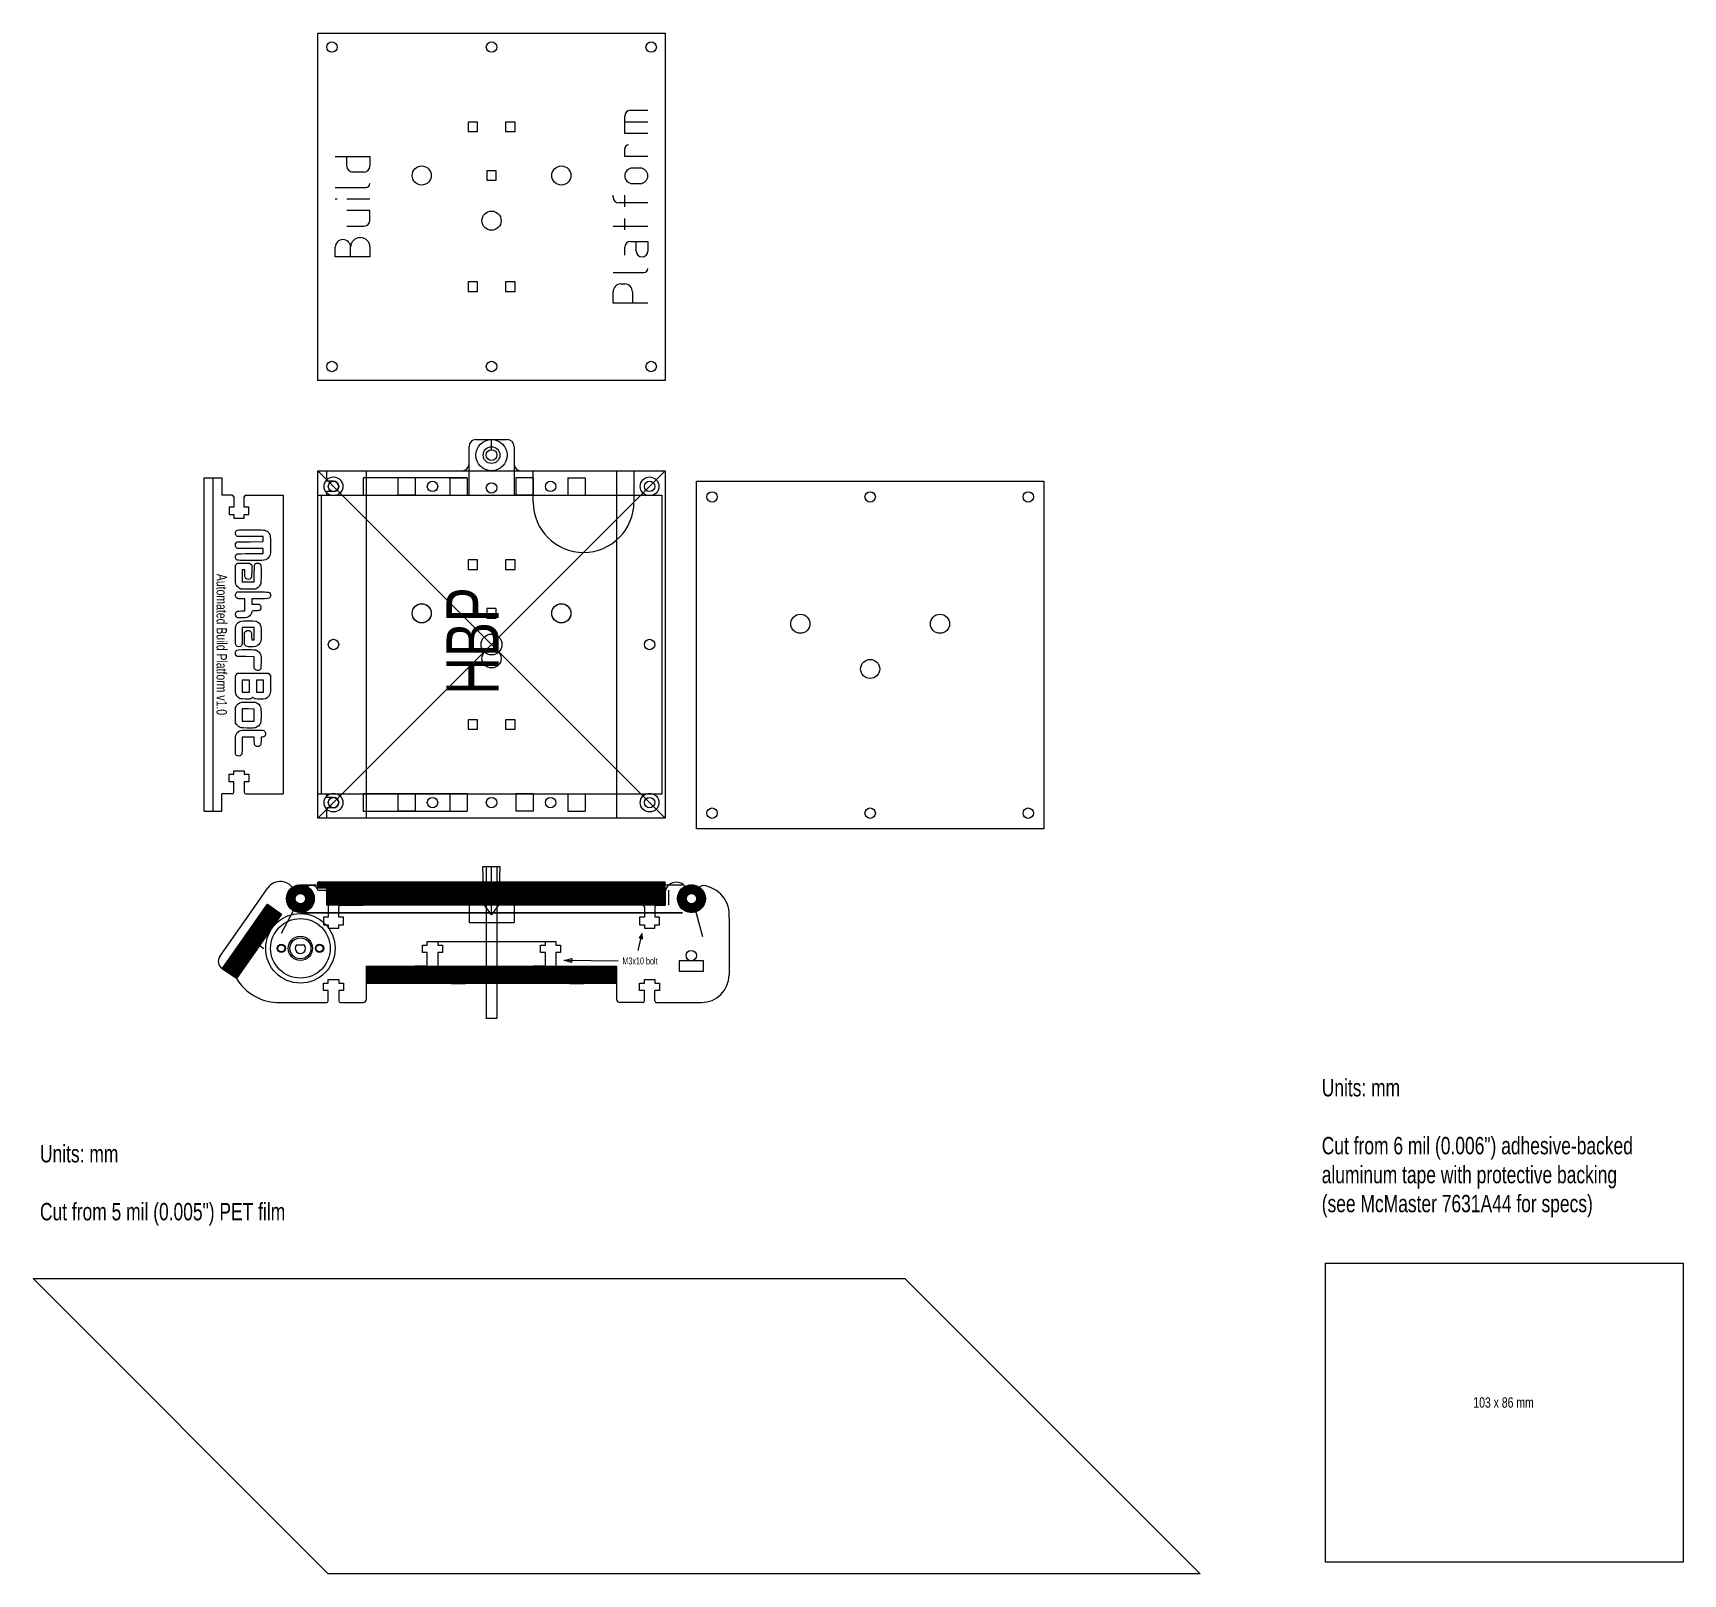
# Model space of a CAD drawing. Header units: millimetres. Extents: x -132 to 343, y -263 to 180.
import ezdxf

# ---------------------------------------------------------------- set-up
doc = ezdxf.new("R2010")
doc.units = ezdxf.units.MM
doc.layers.get('0').update_dxf_attribs({"linetype": 'CONTINUOUS', "lineweight": 25, "true_color": 0x000000})
for name, color, linetype, lineweight, true_color in [('01 bottom', 7, 'CONTINUOUS', 0, 0x000000), ('02 top', 7, 'CONTINUOUS', 0, 0x000000), ('04 side', 7, 'CONTINUOUS', 0, 0x000000), ('06 scraper', 7, 'CONTINUOUS', 0, 0x000000), ('07 belt', 7, 'CONTINUOUS', 0, 0x000000), ('08 brush retainer', 7, 'CONTINUOUS', 0, 0x000000), ('09 heat spreader', 7, 'CONTINUOUS', 0, 0x000000), ('10 artwork', 1, 'CONTINUOUS', 0, 0xff0000), ('drw, bolt heads', 2, 'CONTINUOUS', 0, 0xffff00), ('drw, brush, small', 43, 'CONTINUOUS', 0, 0xce9a31), ('drw, build platform', 2, 'CONTINUOUS', 0, 0xffff00), ('drw, bushing', 3, 'CONTINUOUS', 0, 0x00ff00), ('drw, conveyor belt', 6, 'CONTINUOUS', 0, 0xff00ff), ('drw, HBP', 1, 'CONTINUOUS', 0, 0xff0000), ('drw, misc.', 5, 'CONTINUOUS', 0, 0x0000ff), ('drw, motor, Kysan 17 mm', 2, 'CONTINUOUS', 0, 0xffff00), ('drw, motor, Kysan 20 mm', 2, 'CONTINUOUS', 0, 0xffff00), ('drw, PCB', 3, 'CONTINUOUS', 0, 0x00ff00), ('drw, plywood', 4, 'CONTINUOUS', 0, 0x00ffff), ('drw, specs', 6, 'CONTINUOUS', 0, 0xff00ff), ('drw, tube', 5, 'CONTINUOUS', 0, 0x0000ff)]:
    doc.layers.add(name, color=color, linetype=linetype, lineweight=lineweight, true_color=true_color)
doc.styles.get("Standard").update_dxf_attribs({"font": 'txt', "width": 0.75})
pattern_1 = [(45, (0, 0), (-0.08838835, 0.08838835), [])]

# ---------------------------------------------------------------- blocks, each defined once
blk = doc.blocks.new('holes-20')
for p, q in [((-5, 2.5), (-10, 2.5)), ((-10, 2.5), (-10, -2.5)), ((-5, 2.5), (-5, -2.5)), ((5, 2.5), (10, 2.5)), ((5, 2.5), (5, -2.5)), ((10, 2.5), (10, -2.5)), ((-5, -2.5), (-10, -2.5)), ((5, -2.5), (10, -2.5))]:
    blk.add_line(p, q)
blk.add_circle((0, 0), 1.5)

msp = doc.modelspace()

# ---------------------------------------------------------------- hatches: boundary and pattern name
at = {"layer": 'drw, PCB'}
h = msp.add_hatch(dxfattribs=at)
h.set_pattern_fill('ansi31', color=256, style=0)
h.set_pattern_definition(pattern_1)
h.paths.add_polyline_path([(-50, -66), (-50, -64.35), (50, -64.35), (50, -66)])
at = {"layer": 'drw, plywood'}
h = msp.add_hatch(dxfattribs=at)
h.set_pattern_fill('ansi31', color=256, style=0)
h.set_pattern_definition(pattern_1)
h.paths.add_polyline_path([(-47.46, -71), (-47.46, -66), (50, -66), (50, -71)])
h = msp.add_hatch(dxfattribs=at)
h.set_pattern_fill('ansi31', color=256, angle=0.9599, style=0)
h.set_pattern_definition(pattern_1)
h.paths.add_polyline_path([(-73.44, -92.12), (-77.54, -89.26), (-64.53, -70.67), (-60.43, -73.54)])
h = msp.add_hatch(dxfattribs=at)
h.set_pattern_fill('ansi31', color=256, style=0)
h.set_pattern_definition(pattern_1)
h.paths.add_polyline_path([(-36, -93.55), (-36, -88.55), (36, -88.55), (36, -93.55)])
at = {"layer": 'drw, tube'}
h = msp.add_hatch(dxfattribs=at)
h.set_pattern_fill('ansi31', color=256, style=0)
h.set_pattern_definition(pattern_1)
edge = h.paths.add_edge_path()
edge.add_arc((-55.02, -69.1), 4, 0, 360)
edge.add_arc((-55.02, -69.1), 1.5, 0, 360)
h = msp.add_hatch(dxfattribs=at)
h.set_pattern_fill('ansi31', color=256, angle=3.1416, style=0)
h.set_pattern_definition(pattern_1)
edge = h.paths.add_edge_path()
edge.add_arc((57.56, -69.1), 4, 0, 360)
edge.add_arc((57.56, -69.1), 1.5, 0, 360)

# ---------------------------------------------------------------- linework, layer by layer
at = {"layer": '01 bottom'}
for p, q in [((-36, 54.04), (36, 54.04)), ((-36, -45.96), (-36, 54.04)), ((36, 54.04), (36, -45.96)), ((-4.03, 28.37), (-6.77, 28.37)), ((-6.77, 28.37), (-6.77, 25.63)), ((-6.77, 25.63), (-4.03, 25.63)), ((-4.03, 25.63), (-4.03, 28.37)), ((6.77, 28.37), (4.03, 28.37)), ((4.03, 28.37), (4.03, 25.63)), ((4.03, 25.63), (6.77, 25.63)), ((6.77, 25.63), (6.77, 28.37)), ((1.37, 14.37), (-1.37, 14.37)), ((-1.37, 14.37), (-1.37, 11.63)), ((1.37, 11.63), (1.37, 14.37)), ((-1.37, 11.63), (1.37, 11.63)), ((-4.03, -17.63), (-6.77, -17.63)), ((-6.77, -17.63), (-6.77, -20.37)), ((-4.03, -20.37), (-4.03, -17.63)), ((6.77, -17.63), (4.03, -17.63)), ((4.03, -17.63), (4.03, -20.37)), ((6.77, -20.37), (6.77, -17.63)), ((-6.77, -20.37), (-4.03, -20.37)), ((4.03, -20.37), (6.77, -20.37)), ((36, -45.96), (-36, -45.96))]:
    msp.add_line(p, q, dxfattribs=at)
for centre in [(-20.1, 13), (20.1, 13), (0, 0)]:
    msp.add_circle(centre, 2.75, dxfattribs=at)
at = {"layer": '02 top'}
for p, q in [((-4.48, 63.04), (4.48, 63.04)), ((-6.48, 56.04), (-6.48, 61.04)), ((6.48, 61.04), (6.48, 56.04)), ((-47.46, 54.04), (-8.48, 54.04)), ((-47.46, 51.04), (-47.46, 54.04)), ((8.48, 54.04), (12, 54.04)), ((12, 45.04), (12, 54.04)), ((41, 54.04), (41, 45.04)), ((41, 54.04), (50, 54.04)), ((50, 54.04), (50, -45.96)), ((-45.5, 51.04), (-47.46, 51.04)), ((-47.46, 47), (-47.46, 48.04)), ((-45.5, 48.04), (-47.46, 48.04)), ((-37, 52.04), (-37, 47.04)), ((-6.98, 52.04), (-37, 52.04)), ((-6.98, 52.04), (-6.98, 47.04)), ((-50, 47), (-47.46, 47)), ((-50, -38.96), (-50, 47)), ((-37, 47.04), (-6.98, 47.04)), ((-50, -38.96), (-47.46, -38.96)), ((-47.46, -39.96), (-47.46, -38.96)), ((-45.5, -39.96), (-47.46, -39.96)), ((-37, -38.96), (-37, -43.96)), ((-6.98, -38.96), (-37, -38.96)), ((-6.98, -38.96), (-6.98, -43.96)), ((-45.5, -42.96), (-47.46, -42.96)), ((-47.46, -45.96), (-47.46, -42.96)), ((50, -45.96), (-47.46, -45.96)), ((-37, -43.96), (-6.98, -43.96))]:
    msp.add_line(p, q, dxfattribs=at)
for centre, radius in [((0, 58.54), 2.4), ((45.5, 49.54), 1.5), ((0, 4.04), 3), ((45.5, -41.46), 1.5)]:
    msp.add_circle(centre, radius, dxfattribs=at)
for centre, radius, start, end in [((-4.48, 61.04), 2, 90, 180), ((4.48, 61.04), 2, 0, 90), ((-8.48, 56.04), 2, 270, 360), ((8.48, 56.04), 2, 180, 270), ((-45.5, 49.54), 1.5, 270, 90), ((26.5, 45.04), 14.5, 180, 0), ((-45.5, -41.46), 1.5, 270, 90)]:
    msp.add_arc(centre, radius, start, end, dxfattribs=at)
at = {"layer": '04 side'}
for p, q in [((-67.21, -69.98), (-64.41, -65.99)), ((-36.5, -66.5), (-6.98, -66.5)), ((-78.26, -85.76), (-67.21, -69.98)), ((-56.27, -70.96), (-60.54, -79.11)), ((-50, -66.7), (-47.96, -66.7)), ((-47.46, -71), (-47.46, -67.2)), ((-47, -71), (-47.46, -71)), ((-47, -71), (-47, -74.43)), ((-43.5, -71), (-37, -71)), ((-37, -71), (-37, -67)), ((-6.48, -67), (-6.48, -76)), ((6.48, -71), (6.48, -76)), ((43.5, -71), (6.48, -71)), ((47.5, -71), (50, -71)), ((50, -71), (50, -67.2)), ((58.38, -71.13), (60.77, -80.03)), ((-48.36, -74.43), (-48.36, -76.6)), ((-47, -74.43), (-48.36, -74.43)), ((-44, -74.43), (-44, -71.5)), ((-42.64, -74.43), (-44, -74.43)), ((-42.64, -76.6), (-42.64, -74.43)), ((-6.48, -76), (6.48, -76)), ((42.64, -74.43), (42.64, -76.6)), ((44, -74.43), (42.64, -74.43)), ((44, -71.5), (44, -74.43)), ((47, -71.5), (47, -74.43)), ((48.36, -74.43), (47, -74.43)), ((48.36, -76.6), (48.36, -74.43)), ((68.4, -74.7), (68.4, -91)), ((-48.36, -76.6), (-47, -76.6)), ((-47, -76.6), (-47, -77.6)), ((-47, -77.6), (-44, -77.6)), ((-44, -77.6), (-44, -76.6)), ((-44, -76.6), (-42.64, -76.6)), ((42.64, -76.6), (44, -76.6)), ((44, -76.6), (44, -77.6)), ((44, -77.6), (47, -77.6)), ((47, -77.6), (47, -76.6)), ((47, -76.6), (48.36, -76.6)), ((-77.54, -89.26), (-74.67, -85.16)), ((-74.67, -85.16), (-70.58, -88.03)), ((-19.86, -84.62), (-19.86, -82.45)), ((-19.86, -82.45), (-18.5, -82.45)), ((-18.5, -84.62), (-19.86, -84.62)), ((-18.5, -81.45), (-15.5, -81.45)), ((-18.5, -82.45), (-18.5, -81.45)), ((-18.5, -88.05), (-18.5, -84.62)), ((-15.5, -81.45), (-15.5, -82.45)), ((-15.5, -82.45), (-14.14, -82.45)), ((-14.14, -84.62), (-15.5, -84.62)), ((-15.5, -84.62), (-15.5, -88.05)), ((-14.14, -82.45), (-14.14, -84.62)), ((14.14, -84.62), (14.14, -82.45)), ((14.14, -82.45), (15.5, -82.45)), ((15.5, -84.62), (14.14, -84.62)), ((15.5, -81.45), (18.5, -81.45)), ((15.5, -82.45), (15.5, -81.45)), ((15.5, -88.05), (15.5, -84.62)), ((18.5, -81.45), (18.5, -82.45)), ((18.5, -82.45), (19.86, -82.45)), ((19.86, -84.62), (18.5, -84.62)), ((18.5, -84.62), (18.5, -88.05)), ((19.86, -82.45), (19.86, -84.62)), ((-73.44, -92.12), (-70.58, -88.03)), ((-36, -88.55), (-36, -93.55)), ((-36, -88.55), (-27, -88.55)), ((-36, -98), (-36, -88.55)), ((-27, -93.05), (-27, -88.55)), ((-22, -88.55), (-22, -93.05)), ((-19, -88.55), (-22, -88.55)), ((-15, -88.55), (-12, -88.55)), ((-12, -88.55), (-12, -93.05)), ((-7, -88.55), (7, -88.55)), ((-7, -93.05), (-7, -88.55)), ((7, -93.05), (7, -88.55)), ((15, -88.55), (12, -88.55)), ((12, -88.55), (12, -93.05)), ((15, -88.55), (12, -88.55)), ((19, -88.55), (22, -88.55)), ((19, -88.55), (22, -88.55)), ((22, -88.55), (22, -93.05)), ((27, -93.05), (27, -88.55)), ((27, -88.55), (36, -88.55)), ((36, -88.55), (36, -98)), ((57.5, -86.98), (54, -86.98)), ((54, -86.98), (54, -90)), ((54, -90), (61, -90)), ((57.17, -86.98), (57.17, -86.98)), ((57.17, -86.98), (57.17, -86.98)), ((61, -86.98), (57.5, -86.98)), ((61, -90), (61, -86.98)), ((-48.36, -95.57), (-48.36, -93.4)), ((-48.36, -93.4), (-47, -93.4)), ((-47, -92.4), (-44, -92.4)), ((-47, -93.4), (-47, -92.4)), ((-44, -92.4), (-44, -93.4)), ((-44, -93.4), (-42.64, -93.4)), ((-42.64, -93.4), (-42.64, -95.57)), ((-22.5, -93.55), (-26.5, -93.55)), ((-11.5, -93.55), (-7.5, -93.55)), ((11.5, -93.55), (7.5, -93.55)), ((22.5, -93.55), (26.5, -93.55)), ((42.64, -95.57), (42.64, -93.4)), ((42.64, -93.4), (44, -93.4)), ((44, -92.4), (47, -92.4)), ((44, -93.4), (44, -92.4)), ((47, -92.4), (47, -93.4)), ((47, -93.4), (48.36, -93.4)), ((48.36, -93.4), (48.36, -95.57)), ((-61.93, -99), (-47.5, -99)), ((-47, -95.57), (-48.36, -95.57)), ((-47, -98.5), (-47, -95.57)), ((-42.64, -95.57), (-44, -95.57)), ((-44, -95.57), (-44, -98.5)), ((-43.5, -99), (-37, -99)), ((43.5, -99), (37, -99)), ((44, -95.57), (42.64, -95.57)), ((44, -98.5), (44, -95.57)), ((48.36, -95.57), (47, -95.57)), ((47, -98.5), (47, -95.57)), ((47.5, -99), (49.54, -99)), ((49.54, -99), (60.4, -99))]:
    msp.add_line(p, q, dxfattribs=at)
for centre, radius in [((-55.02, -83.4), 3.5), ((-69.76, -82.5), 1.5), ((-60.52, -83.4), 1.2), ((-49.52, -83.4), 1.2), ((57.5, -85.48), 1.5)]:
    msp.add_circle(centre, radius, dxfattribs=at)
for centre, radius, start, end in [((-60.84, -68.53), 4.38, 24.6749, 144.5517), ((-51.88, -67.21), 1.95, 15.0642, 193.1893), ((-36.5, -67), 0.5, 90, 180), ((-6.98, -67), 0.5, 0, 90), ((53.19, -67.58), 3.21, 23.7755, 173.2713), ((54.26, -67.23), 2.1, 348.394, 26.8205), ((61.26, -67.21), 1.95, 104.1268, 193.1893), ((59.9, -73.82), 8.55, 354.0799, 84.0799), ((-55.3, -69.1), 2.1, 136.42, 43.58), ((-58.17, -67.23), 1.42, 342.8056, 22.0795), ((-47.96, -67.2), 0.5, 0, 90), ((-43.5, -71.5), 0.5, 90, 180), ((43.5, -71.5), 0.5, 0, 90), ((47.5, -71.5), 0.5, 90, 180), ((57.84, -69.1), 2.1, 136.42, 43.58), ((-61, -80), 1, 90, 90), ((61, -81), 1, 90, 90), ((-76.15, -87.15), 2.52, 146.6002, 236.6002), ((-19, -88.05), 0.5, 270, 0), ((-15, -88.05), 0.5, 180, 270), ((15, -88.05), 0.5, 270, 0), ((15, -88.05), 0.5, 270, 0), ((19, -88.05), 0.5, 180, 270), ((19, -88.05), 0.5, 180, 270), ((-61, -84.37), 14.66, 211.9334, 266.3957), ((-26.5, -93.05), 0.5, 180, 270), ((-22.5, -93.05), 0.5, 270, 0), ((-11.5, -93.05), 0.5, 180, 270), ((-7.5, -93.05), 0.5, 270, 0), ((7.5, -93.05), 0.5, 180, 270), ((11.5, -93.05), 0.5, 270, 0), ((22.5, -93.05), 0.5, 180, 270), ((26.5, -93.05), 0.5, 270, 0), ((60.4, -91), 8, 270, 0), ((-47.5, -98.5), 0.5, 270, 360), ((-43.5, -98.5), 0.5, 180, 270), ((-37, -98), 1, 270, 0), ((37, -98), 1, 180, 270), ((43.5, -98.5), 0.5, 270, 0), ((47.5, -98.5), 0.5, 180, 270)]:
    msp.add_arc(centre, radius, start, end, dxfattribs=at)
at = {"layer": '06 scraper'}
for p, q in [((-82.69, 52.04), (-77.69, 52.04)), ((-82.69, -43.96), (-82.69, 52.04)), ((-77.69, 52.04), (-77.69, 47)), ((-74.69, 47), (-77.69, 47)), ((-75.55, 43.57), (-75.55, 41.4)), ((-74.19, 43.57), (-75.55, 43.57)), ((-74.19, 46.5), (-74.19, 43.57)), ((-71.19, 43.57), (-71.19, 46.5)), ((-69.83, 43.57), (-71.19, 43.57)), ((-70.69, 47), (-60, 47)), ((-69.83, 41.4), (-69.83, 43.57)), ((-60, 47), (-60, -38.96)), ((-75.55, 41.4), (-74.19, 41.4)), ((-74.19, 41.4), (-74.19, 40.4)), ((-74.19, 40.4), (-71.19, 40.4)), ((-71.19, 40.4), (-71.19, 41.4)), ((-71.19, 41.4), (-69.83, 41.4)), ((-74.19, -32.32), (-71.19, -32.32)), ((-74.19, -33.32), (-74.19, -32.32)), ((-71.19, -32.32), (-71.19, -33.32)), ((-75.55, -35.49), (-75.55, -33.32)), ((-75.55, -33.32), (-74.19, -33.32)), ((-74.19, -35.49), (-75.55, -35.49)), ((-74.19, -38.46), (-74.19, -35.49)), ((-71.19, -33.32), (-69.83, -33.32)), ((-69.83, -35.49), (-71.19, -35.49)), ((-71.19, -35.49), (-71.19, -38.46)), ((-69.83, -33.32), (-69.83, -35.49)), ((-74.69, -38.96), (-77.69, -38.96)), ((-74.69, -38.96), (-77.69, -38.96)), ((-77.69, -43.96), (-77.69, -38.96)), ((-70.69, -38.96), (-60, -38.96)), ((-82.69, -43.96), (-77.69, -43.96))]:
    msp.add_line(p, q, dxfattribs=at)
for centre, start, end in [((-74.69, 46.5), 0, 90), ((-74.69, 46.5), 0, 90), ((-70.69, 46.5), 90, 180), ((-70.69, 46.5), 90, 180), ((-74.69, -38.46), 270, 0), ((-74.69, -38.46), 270, 0), ((-70.69, -38.46), 180, 270), ((-70.69, -38.46), 180, 270)]:
    msp.add_arc(centre, 0.5, start, end, dxfattribs=at)
at = {"layer": '07 belt'}
for p, q in [((-132, -178.44), (-47, -263.44)), ((-132, -178.44), (119, -178.44)), ((204, -263.44), (119, -178.44)), ((204, -263.44), (-47, -263.44))]:
    msp.add_line(p, q, dxfattribs=at)
at = {"layer": '08 brush retainer'}
for p, q in [((-4.48, 63.04), (4.48, 63.04)), ((0, 60.06), (0, 63.04)), ((-6.48, 47), (-6.48, 61.04)), ((6.48, 61.04), (6.48, 47)), ((-6.48, 47), (6.48, 47))]:
    msp.add_line(p, q, dxfattribs=at)
msp.add_circle((0, 58.54), 1.56, dxfattribs=at)
for centre, start, end in [((-4.48, 61.04), 90, 180), ((4.48, 61.04), 0, 90)]:
    msp.add_arc(centre, 2, start, end, dxfattribs=at)
at = {"layer": '09 heat spreader'}
for p, q in [((-49, 47), (-49, -39)), ((-49, 47), (49, 47)), ((49, 47), (49, -39)), ((49, -39), (-49, -39)), ((240, -174), (240, -260)), ((240, -174), (343, -174)), ((343, -174), (343, -260)), ((343, -260), (240, -260))]:
    msp.add_line(p, q, dxfattribs=at)
at = {"layer": '10 artwork'}
for p, q in [((-80.19, 52.04), (-80.19, -43.96)), ((-73.63, 36.59), (-73.63, 36.59)), ((-73.5, 33.28), (-73.25, 33.57)), ((-73.25, 33.57), (-69.48, 33.6)), ((-69.48, 33.6), (-65.71, 33.63)), ((-65.71, 35.09), (-69.41, 35.09)), ((-65.71, 34.36), (-65.71, 35.09)), ((-65.71, 33.63), (-65.71, 34.36)), ((-73.25, 31.7), (-73.5, 31.99)), ((-69.48, 31.67), (-73.25, 31.7)), ((-65.71, 31.64), (-69.48, 31.67)), ((-69.41, 30.18), (-65.71, 30.18)), ((-65.71, 30.91), (-65.71, 31.64)), ((-65.71, 30.18), (-65.71, 30.91)), ((-73.75, 26.86), (-73.44, 27.16)), ((-73.75, 24.36), (-73.75, 26.86)), ((-73.44, 27.16), (-73.14, 27.47)), ((-73.44, 27.16), (-73.44, 27.16)), ((-73.14, 27.47), (-71.39, 27.47)), ((-71.41, 25.48), (-71.77, 25.48)), ((-71.77, 25.48), (-71.77, 23.76)), ((-71.77, 23.76), (-71.77, 22.04)), ((-71.05, 25.48), (-71.41, 25.48)), ((-71.39, 27.47), (-69.64, 27.47)), ((-71.02, 24.38), (-71.05, 25.48)), ((-69.64, 27.47), (-69.34, 27.19)), ((-69.34, 27.19), (-69.05, 26.91)), ((-69.05, 26.91), (-69.05, 25.1)), ((-68.33, 22.04), (-68.3, 24.55)), ((-66.36, 24.12), (-66.39, 21.57)), ((-73.5, 18.88), (-73.24, 19.17)), ((-73.24, 19.17), (-68.71, 19.17)), ((-72.13, 20), (-72.62, 20.29)), ((-70.04, 20), (-72.13, 20)), ((-71.77, 22.04), (-70.05, 22.04)), ((-70.05, 22.04), (-68.33, 22.04)), ((-67.96, 20), (-70.04, 20)), ((-67.46, 20.29), (-67.96, 20)), ((-66.39, 21.57), (-66.68, 21.08)), ((-73.5, 18.88), (-73.5, 18.88)), ((-71.03, 17.13), (-71.93, 17.13)), ((-71.03, 15.41), (-71.03, 17.13)), ((-71.03, 13.69), (-71.03, 15.41)), ((-66.89, 17.13), (-69.05, 17.13)), ((-69.05, 17.13), (-69.05, 16.4)), ((-69.05, 16.4), (-69.05, 15.67)), ((-69.05, 15.67), (-68, 15.67)), ((-73.55, 9.57), (-73.55, 9.57)), ((-73.12, 11.69), (-73.43, 12)), ((-71.73, 11.72), (-73.12, 11.69)), ((-72.02, 13.69), (-71.03, 13.69)), ((-70.04, 8.89), (-71.77, 8.89)), ((-71.77, 8.89), (-71.77, 6.44)), ((-71.09, 7.53), (-70.81, 7.8)), ((-71.09, 5.76), (-71.09, 7.53)), ((-71.09, 3.99), (-71.09, 5.76)), ((-68.32, 8.89), (-70.04, 8.89)), ((-69.07, 6.43), (-69.03, 5.34)), ((-69.03, 5.34), (-68.68, 5.34)), ((-68.68, 5.34), (-68.32, 5.34)), ((-68.32, 7.11), (-68.32, 8.89)), ((-68.32, 5.34), (-68.32, 7.11)), ((-73.61, 2.1), (-73.61, 2.1)), ((-73.25, 0.59), (-73.5, 0.88)), ((-70.78, 0.56), (-73.25, 0.59)), ((-70.8, 3.7), (-71.09, 3.99)), ((-68.32, 0.53), (-70.78, 0.56)), ((-68.32, -1.19), (-68.32, 0.53)), ((-73.75, -4.89), (-73.44, -4.55)), ((-73.44, -4.55), (-73.14, -4.21)), ((-73.44, -4.55), (-73.44, -4.55)), ((-73.14, -4.21), (-68.7, -4.21)), ((-68.7, -4.21), (-64.25, -4.21)), ((-64.25, -4.21), (-63.97, -4.5)), ((-63.97, -4.5), (-63.68, -4.79)), ((-73.75, -7.43), (-73.75, -4.89)), ((-70.72, -6.25), (-71.77, -6.25)), ((-71.77, -6.25), (-71.77, -7.97)), ((-71.77, -7.97), (-71.77, -9.69)), ((-69.68, -6.25), (-70.72, -6.25)), ((-69.68, -7.97), (-69.68, -6.25)), ((-69.68, -9.69), (-69.68, -7.97)), ((-66.65, -6.25), (-67.69, -6.25)), ((-67.69, -6.25), (-67.69, -7.97)), ((-67.69, -7.97), (-67.69, -9.69)), ((-65.61, -6.25), (-66.65, -6.25)), ((-65.61, -7.97), (-65.61, -6.25)), ((-65.61, -9.69), (-65.61, -7.97)), ((-63.68, -4.79), (-63.64, -7.24)), ((-73.56, -13.81), (-73.56, -13.81)), ((-71.77, -9.69), (-70.72, -9.69)), ((-70.72, -9.69), (-69.68, -9.69)), ((-70.72, -9.69), (-70.72, -9.69)), ((-68.69, -11.2), (-69.05, -11.44)), ((-68.33, -11.44), (-68.69, -11.2)), ((-67.69, -9.69), (-66.65, -9.69)), ((-66.65, -9.69), (-65.61, -9.69)), ((-66.65, -9.69), (-66.65, -9.69)), ((-73.7, -18.53), (-73.72, -16.38)), ((-73.41, -18.96), (-73.7, -18.53)), ((-70.07, -14.52), (-71.77, -14.49)), ((-71.77, -14.49), (-71.77, -16.27)), ((-71.77, -16.27), (-71.77, -18.04)), ((-71.77, -18.04), (-70.04, -18.04)), ((-68.37, -14.55), (-70.07, -14.52)), ((-70.04, -18.04), (-68.32, -18.04)), ((-70.04, -18.04), (-70.04, -18.04)), ((-68.34, -16.29), (-68.37, -14.55)), ((-68.32, -18.04), (-68.34, -16.29)), ((-73.63, -22.06), (-73.63, -22.06)), ((-71.75, -22.64), (-71.79, -25.08)), ((-70.05, -22.64), (-71.75, -22.64)), ((-68.34, -22.64), (-70.05, -22.64)), ((-68.3, -23.74), (-68.34, -22.64)), ((-66.32, -22.66), (-66.35, -23.75)), ((-65.9, -22.6), (-66.32, -22.66))]:
    msp.add_line(p, q, dxfattribs=at)
for points in [[(-73.27, 35.15), (-73.66, 35.3), (-73.87, 36.17), (-73.63, 36.59)], [(-73.5, 31.99), (-73.83, 32.38), (-73.83, 32.89), (-73.5, 33.28)], [(-73.63, 36.59), (-73.37, 37.03), (-73, 37.07), (-69.37, 37.07)], [(-69.41, 35.09), (-71.44, 35.09), (-73.18, 35.12), (-73.27, 35.15)], [(-69.37, 37.07), (-65.38, 37.07), (-65.05, 37.03), (-64.39, 36.42)], [(-64.39, 36.42), (-63.7, 35.78), (-63.62, 35.4), (-63.62, 32.63)], [(-73.64, 28.71), (-73.87, 29.14), (-73.66, 29.97), (-73.27, 30.12)], [(-69.28, 28.2), (-73.04, 28.2), (-73.39, 28.24), (-73.64, 28.71)], [(-73.27, 30.12), (-73.18, 30.15), (-71.44, 30.18), (-69.41, 30.18)], [(-64.32, 28.91), (-64.98, 28.24), (-65.25, 28.2), (-69.28, 28.2)], [(-63.62, 32.63), (-63.62, 29.96), (-63.7, 29.54), (-64.32, 28.91)], [(-72.62, 20.29), (-73.65, 20.9), (-73.75, 21.25), (-73.75, 24.36)], [(-70.69, 23.02), (-70.97, 23.26), (-70.98, 23.32), (-71.02, 24.38)], [(-69.05, 25.1), (-69.05, 23.31), (-69.06, 23.28), (-69.31, 23.03)], [(-68.3, 24.55), (-68.27, 27.05), (-68.27, 27.07), (-68.02, 27.27)], [(-68.02, 27.27), (-67.75, 27.49), (-67.21, 27.53), (-66.82, 27.35)], [(-66.82, 27.35), (-66.36, 27.14), (-66.32, 26.85), (-66.36, 24.12)], [(-69.31, 23.03), (-69.66, 22.68), (-70.29, 22.68), (-70.69, 23.02)], [(-68.71, 19.17), (-64.4, 19.17), (-64.16, 19.16), (-63.95, 18.97)], [(-66.68, 21.08), (-66.87, 20.76), (-67.14, 20.48), (-67.46, 20.29)], [(-73.18, 17.29), (-73.78, 17.54), (-73.94, 18.36), (-73.5, 18.88)], [(-71.93, 17.13), (-72.47, 17.13), (-72.96, 17.19), (-73.18, 17.29)], [(-68, 15.67), (-67.42, 15.67), (-66.87, 15.63), (-66.76, 15.57)], [(-63.76, 17.7), (-64, 17.2), (-64.38, 17.14), (-66.89, 17.13)], [(-66.76, 15.57), (-66.29, 15.32), (-66.23, 14.33), (-66.66, 13.94)], [(-63.95, 18.97), (-63.64, 18.69), (-63.56, 18.13), (-63.76, 17.7)], [(-73.43, 12), (-73.77, 12.34), (-73.84, 12.75), (-73.63, 13.2)], [(-73.75, 6.57), (-73.74, 8.86), (-73.72, 9.2), (-73.55, 9.57)], [(-73.63, 13.2), (-73.46, 13.58), (-73.11, 13.69), (-72.02, 13.69)], [(-73.55, 9.57), (-73.44, 9.8), (-73.22, 10.11), (-73.06, 10.27)], [(-73.06, 10.27), (-72.48, 10.81), (-72.16, 10.87), (-70.02, 10.87)], [(-69.9, 12.05), (-70.32, 11.77), (-70.41, 11.76), (-71.73, 11.72)], [(-70.02, 10.87), (-67.86, 10.87), (-67.52, 10.79), (-66.94, 10.18)], [(-69.05, 13.45), (-69.06, 12.99), (-69.45, 12.35), (-69.9, 12.05)], [(-67.97, 13.71), (-69, 13.67), (-69.05, 13.66), (-69.05, 13.45)], [(-66.66, 13.94), (-66.84, 13.78), (-67.08, 13.74), (-67.97, 13.71)], [(-66.94, 10.18), (-66.44, 9.64), (-66.34, 9.15), (-66.34, 7.2)], [(-73.5, 3.7), (-73.75, 3.99), (-73.75, 4), (-73.75, 6.57)], [(-71.77, 6.44), (-71.77, 4), (-71.77, 3.99), (-72.02, 3.7)], [(-70.81, 7.8), (-70.41, 8.2), (-69.78, 8.21), (-69.39, 7.81)], [(-69.39, 7.81), (-69.12, 7.54), (-69.1, 7.47), (-69.07, 6.43)], [(-66.34, 7.2), (-66.34, 5.04), (-66.43, 4.62), (-67.02, 4.02)], [(-73.5, 0.88), (-73.78, 1.21), (-73.82, 1.69), (-73.61, 2.1)], [(-73.61, 2.1), (-73.38, 2.57), (-72.89, 2.64), (-70.36, 2.6)], [(-72.76, 3.41), (-73.16, 3.41), (-73.29, 3.46), (-73.5, 3.7)], [(-72.02, 3.7), (-72.23, 3.46), (-72.35, 3.41), (-72.76, 3.41)], [(-69.55, 3.37), (-70.43, 3.41), (-70.53, 3.43), (-70.8, 3.7)], [(-70.36, 2.6), (-68.57, 2.57), (-67.98, 2.53), (-67.69, 2.4)], [(-67.02, 4.02), (-67.57, 3.48), (-68.19, 3.32), (-69.55, 3.37)], [(-67.69, 2.4), (-67.21, 2.19), (-66.59, 1.48), (-66.45, 0.99)], [(-66.45, 0.99), (-66.3, 0.44), (-66.3, -2.65), (-66.46, -2.94)], [(-68.06, -3.17), (-68.32, -2.92), (-68.32, -2.88), (-68.32, -1.19)], [(-67.36, -3.43), (-67.7, -3.43), (-67.87, -3.37), (-68.06, -3.17)], [(-66.46, -2.94), (-66.65, -3.3), (-66.88, -3.42), (-67.36, -3.43)], [(-73.48, -10.49), (-73.75, -9.97), (-73.75, -9.93), (-73.75, -7.43)], [(-63.64, -7.24), (-63.61, -9.99), (-63.66, -10.34), (-64.21, -10.94)], [(-73.72, -16.38), (-73.75, -14.47), (-73.73, -14.19), (-73.56, -13.81)], [(-73.56, -13.81), (-73.31, -13.29), (-72.72, -12.76), (-72.21, -12.62)], [(-72.79, -11.32), (-73.06, -11.14), (-73.32, -10.83), (-73.48, -10.49)], [(-70.89, -11.66), (-72.31, -11.62), (-72.37, -11.61), (-72.79, -11.32)], [(-72.21, -12.62), (-71.7, -12.48), (-68.38, -12.48), (-67.87, -12.62)], [(-69.05, -11.44), (-69.4, -11.68), (-69.49, -11.69), (-70.89, -11.66)], [(-66.63, -11.68), (-67.86, -11.68), (-68.01, -11.65), (-68.33, -11.44)], [(-67.87, -12.62), (-67.34, -12.77), (-66.63, -13.48), (-66.47, -14.04)], [(-64.21, -10.94), (-64.79, -11.59), (-65.08, -11.68), (-66.63, -11.68)], [(-66.47, -14.04), (-66.29, -14.61), (-66.29, -17.92), (-66.47, -18.5)], [(-72.69, -19.69), (-72.93, -19.53), (-73.25, -19.2), (-73.41, -18.96)], [(-66.47, -18.5), (-66.64, -19.09), (-67.32, -19.74), (-67.91, -19.91)], [(-73.72, -25.02), (-73.73, -23.35), (-73.7, -22.26), (-73.63, -22.06)], [(-73.63, -22.06), (-73.43, -21.53), (-73.01, -21.05), (-72.51, -20.82)], [(-70.32, -20.01), (-72.23, -19.97), (-72.26, -19.97), (-72.69, -19.69)], [(-72.51, -20.82), (-72.05, -20.61), (-71.87, -20.6), (-68.95, -20.6)], [(-67.91, -19.91), (-68.24, -20), (-68.98, -20.03), (-70.32, -20.01)], [(-68.95, -20.6), (-67.25, -20.6), (-65.74, -20.64), (-65.58, -20.68)], [(-67.98, -25.1), (-68.26, -24.86), (-68.27, -24.8), (-68.3, -23.74)], [(-65.29, -22.37), (-65.4, -22.47), (-65.67, -22.57), (-65.9, -22.6)], [(-65.58, -20.68), (-64.99, -20.85), (-64.8, -21.93), (-65.29, -22.37)], [(-73.45, -27.86), (-73.7, -27.66), (-73.7, -27.66), (-73.72, -25.02)], [(-72.07, -27.79), (-72.39, -28.13), (-73.07, -28.17), (-73.45, -27.86)], [(-71.79, -25.08), (-71.82, -27.5), (-71.82, -27.53), (-72.07, -27.79)], [(-67.33, -25.35), (-67.55, -25.35), (-67.79, -25.26), (-67.98, -25.1)], [(-66.68, -25.1), (-66.87, -25.26), (-67.11, -25.35), (-67.33, -25.35)], [(-66.35, -23.75), (-66.39, -24.8), (-66.4, -24.86), (-66.68, -25.1)]]:
    msp.add_open_spline(points, degree=3, dxfattribs=at)
at = {"layer": 'drw, bolt heads'}
for centre in [(-45.5, 49.54), (45.5, 49.54), (-45.5, -41.46), (45.5, -41.46)]:
    msp.add_circle(centre, 2.7, dxfattribs=at)
at = {"layer": 'drw, brush, small'}
for p, q in [((-50, 80), (-50, 180)), ((-50, 180), (50, 180)), ((50, 180), (50, 80)), ((40, 157.78), (45, 157.78)), ((-4.03, 154.37), (-6.77, 154.37)), ((-6.77, 154.37), (-6.77, 151.63)), ((-4.03, 151.63), (-4.03, 154.37)), ((6.77, 154.37), (4.03, 154.37)), ((4.03, 154.37), (4.03, 151.63)), ((6.77, 151.63), (6.77, 154.37)), ((38.33, 151.11), (38.33, 156.11)), ((38.33, 154.44), (45, 154.44)), ((-6.77, 151.63), (-4.03, 151.63)), ((4.03, 151.63), (6.77, 151.63)), ((45, 151.11), (38.33, 151.11)), ((-45, 144.44), (-35, 144.44)), ((-41.67, 141.67), (-41.67, 144.44)), ((-35, 144.44), (-35, 141.67)), ((38.33, 144.44), (38.33, 146.67)), ((45, 144.44), (38.33, 144.44)), ((-36.67, 140), (-40, 140)), ((1.37, 140.37), (-1.37, 140.37)), ((-1.37, 140.37), (-1.37, 137.63)), ((1.37, 137.63), (1.37, 140.37)), ((42.78, 141.11), (40.56, 141.11)), ((-45, 135.56), (-36.11, 135.56)), ((-1.37, 137.63), (1.37, 137.63)), ((35, 132.78), (35, 133.33)), ((38.33, 130), (38.33, 133.33)), ((40.56, 136.67), (42.78, 136.67)), ((-44.44, 132.22), (-45, 132.22)), ((-35, 132.22), (-41.67, 132.22)), ((-35, 128.89), (-41.67, 128.89)), ((-35, 126.11), (-35, 128.89)), ((45, 131.11), (36.67, 131.11)), ((-41.67, 124.44), (-36.67, 124.44)), ((35, 124.44), (45, 124.44)), ((38.33, 123.33), (38.33, 126.67)), ((-37.89, 121.11), (-37.67, 121.11)), ((40, 120), (45, 120)), ((41.67, 117.22), (41.67, 120)), ((45, 120), (45, 117.22)), ((-45, 115.56), (-45, 118.33)), ((-35, 115.56), (-45, 115.56)), ((-40.56, 115.56), (-40.56, 118.44)), ((-35, 118.44), (-35, 115.56)), ((38.33, 116.11), (38.33, 118.33)), ((35, 111.11), (43.89, 111.11)), ((-4.03, 108.37), (-6.77, 108.37)), ((-6.77, 108.37), (-6.77, 105.63)), ((-6.77, 105.63), (-4.03, 105.63)), ((-4.03, 105.63), (-4.03, 108.37)), ((6.77, 108.37), (4.03, 108.37)), ((4.03, 108.37), (4.03, 105.63)), ((4.03, 105.63), (6.77, 105.63)), ((6.77, 105.63), (6.77, 108.37)), ((35, 102.22), (35, 105.56)), ((37.22, 107.78), (38.33, 107.78)), ((40.56, 105.56), (40.56, 102.22)), ((45, 102.22), (35, 102.22)), ((50, 80), (-50, 80)), ((-2.5, -59.89), (2.5, -59.89)), ((-2.3, -65.89), (-2.5, -59.89)), ((-1.55, -59.89), (-1.55, -103.6)), ((0, -73.74), (0, -59.89)), ((1.55, -59.89), (1.55, -103.6)), ((2.3, -65.89), (2.5, -59.89)), ((2.39, -65.89), (-2.39, -65.89)), ((-2.39, -65.89), (-2.39, -70.44)), ((2.39, -70.44), (2.39, -65.89)), ((0, -73.74), (-2.39, -70.44)), ((2.39, -70.44), (0, -73.74)), ((1.55, -103.6), (-1.55, -103.6))]:
    msp.add_line(p, q, dxfattribs=at)
for centre, radius in [((-45.96, 175.96), 1.5), ((0, 175.96), 1.5), ((45.96, 175.96), 1.5), ((-20.1, 139), 2.75), ((20.1, 139), 2.75), ((0, 126), 2.75), ((-45.96, 84.04), 1.5), ((0, 84.04), 1.5), ((45.96, 84.04), 1.5), ((0, 58.54), 4.5), ((0, 58.54), 1.55)]:
    msp.add_circle(centre, radius, dxfattribs=at)
for centre, radius, start, end in [((40, 156.11), 1.67, 90, 180), ((39.44, 146.67), 1.11, 90, 180), ((-40, 141.67), 1.67, 180, 270), ((-36.67, 141.67), 1.67, 270, 360), ((40.56, 138.89), 2.22, 90, 270), ((42.78, 138.89), 2.22, 270, 90), ((-36.11, 136.67), 1.11, 270, 360), ((36.67, 132.78), 1.67, 180, 270), ((-36.67, 126.11), 1.67, 270, 360), ((-42.78, 118.33), 2.22, 360, 180), ((-37.89, 118.44), 2.67, 90, 180), ((-37.67, 118.44), 2.67, 360, 90), ((40, 118.33), 1.67, 90, 180), ((43.33, 117.22), 1.67, 180, 360), ((43.89, 112.22), 1.11, 270, 360), ((37.22, 105.56), 2.22, 90, 180), ((38.33, 105.56), 2.22, 360, 90)]:
    msp.add_arc(centre, radius, start, end, dxfattribs=at)
at = {"layer": 'drw, build platform'}
for p, q in [((-50, -45.96), (-50, 54.04)), ((-50, 54.04), (50, 54.04)), ((50, 54.04), (50, -45.96)), ((59, -49), (59, 51)), ((59, 51), (159, 51)), ((159, 51), (159, -49)), ((50, -45.96), (-50, -45.96)), ((159, -49), (59, -49))]:
    msp.add_line(p, q, dxfattribs=at)
for centre, radius in [((-45.5, 49.54), 1.5), ((0, 49.08), 1.5), ((45.5, 49.54), 1.5), ((63.5, 46.5), 1.5), ((109, 46.5), 1.5), ((154.5, 46.5), 1.5), ((-20.1, 13.04), 2.75), ((20.1, 13.04), 2.75), ((88.9, 10), 2.75), ((129.1, 10), 2.75), ((0, 0.04), 2.75), ((109, -3), 2.75), ((-45.5, -41.46), 1.5), ((0, -41.46), 1.5), ((45.5, -41.46), 1.5), ((63.5, -44.5), 1.5), ((109, -44.5), 1.5), ((154.5, -44.5), 1.5)]:
    msp.add_circle(centre, radius, dxfattribs=at)
at = {"layer": 'drw, bushing'}
for centre, radius in [((-55.3, -69.1), 3.68), ((57.84, -69.1), 3.68), ((-55.3, -69.1), 2.16), ((-55.3, -69.1), 1.78), ((57.84, -69.1), 2.16), ((57.84, -69.1), 1.78)]:
    msp.add_circle(centre, radius, dxfattribs=at)
at = {"layer": 'drw, conveyor belt'}
for p, q in [((-55.02, -73.1), (55.02, -73.1)), ((-55.02, -73.2), (55.02, -73.2))]:
    msp.add_line(p, q, dxfattribs=at)
at = {"layer": 'drw, HBP'}
for p, q in [((-50, -45.96), (-50, 54.04)), ((-50, 54.04), (50, 54.04)), ((50, 54.04), (50, -45.96)), ((50, -45.96), (-50, -45.96))]:
    msp.add_line(p, q, dxfattribs=at)
for centre in [(-45.5, 49.54), (45.5, 49.54), (-45.5, 4.04), (45.5, 4.04), (-45.5, -41.46), (45.5, -41.46)]:
    msp.add_circle(centre, 1.5, dxfattribs=at)
at = {"layer": 'drw, misc.'}
for p, q in [((-50, 54.04), (50, -45.96)), ((50, 54.04), (-50, -45.96)), ((-55.02, -65.1), (55, -65.1)), ((51, -71), (51, -66.7)), ((-75.49, -90.69), (-62.87, -72.67)), ((42.23, -83.99), (43.32, -79.13)), ((43.32, -79.13), (42.54, -80.38)), ((42.54, -80.38), (43.49, -80.63)), ((43.49, -80.63), (43.36, -79.21)), ((-68.28, -81.49), (-65.54, -83.4)), ((-17, -81.45), (17, -81.45)), ((20.87, -86.92), (23.08, -86.29)), ((36.44, -87.05), (20.87, -86.92)), ((23.04, -87.51), (21.07, -86.92)), ((23.08, -86.29), (23.04, -87.51))]:
    msp.add_line(p, q, dxfattribs=at)
at = {"layer": 'drw, motor, Kysan 17 mm'}
msp.add_line((-56.11, -82.4), (-53.94, -82.4), dxfattribs=at)
for centre, radius in [((-55.02, -83.4), 8.57), ((-55.02, -83.4), 3.02), ((-60.52, -83.4), 1), ((-49.52, -83.4), 1)]:
    msp.add_circle(centre, radius, dxfattribs=at)
msp.add_arc((-55.02, -83.4), 1.48, 137.315, 42.6848, dxfattribs=at)
at = {"layer": 'drw, motor, Kysan 20 mm'}
msp.add_line((-56.11, -82.4), (-53.94, -82.4), dxfattribs=at)
for centre, radius in [((-55.02, -83.4), 10), ((-55.02, -83.4), 3.02), ((-60.52, -83.4), 1), ((-49.52, -83.4), 1)]:
    msp.add_circle(centre, radius, dxfattribs=at)
msp.add_arc((-55.02, -83.4), 1.48, 137.315, 42.6848, dxfattribs=at)
at = {"layer": 'drw, PCB'}
for p, q in [((50, -64.35), (-50, -64.35)), ((-50, -66), (-50, -64.35)), ((-50, -66), (50, -66)), ((50, -66), (50, -64.35))]:
    msp.add_line(p, q, dxfattribs=at)
at = {"layer": 'drw, plywood'}
for p, q in [((-47.46, -71), (-47.46, -66)), ((-47.46, -66), (50, -66)), ((50, -66), (50, -71)), ((-77.54, -89.26), (-64.53, -70.67)), ((-64.53, -70.67), (-60.43, -73.54)), ((50, -71), (-47.46, -71)), ((-60.43, -73.54), (-73.44, -92.12)), ((-73.44, -92.12), (-77.54, -89.26)), ((-36, -93.55), (-36, -88.55)), ((-36, -88.55), (36, -88.55)), ((36, -88.55), (36, -93.55)), ((36, -93.55), (-36, -93.55))]:
    msp.add_line(p, q, dxfattribs=at)
at = {"layer": 'drw, tube'}
for centre, radius in [((-55.02, -69.1), 4), ((57.56, -69.1), 4), ((-55.02, -69.1), 1.5), ((57.56, -69.1), 1.5)]:
    msp.add_circle(centre, radius, dxfattribs=at)

# ---------------------------------------------------------------- block references
at = {"layer": '01 bottom', "rotation": 360}
for p in [(-17, 49.54), (17, 49.54), (-17, -41.46), (17, -41.46)]:
    msp.add_blockref('holes-20', p, dxfattribs=at)

# ---------------------------------------------------------------- texts
at = {"layer": '10 artwork', "insert": (-77.69, 4.04), "char_height": 3, "width": 100, "attachment_point": 5, "rotation": 270}
msp.add_mtext('Automated\\~Build\\~Platform\\~v1.0', dxfattribs=at)
at = {"layer": 'drw, HBP', "insert": (-12.98, -10.43), "char_height": 15, "width": 100, "attachment_point": 1, "rotation": 90}
msp.add_mtext('HBP', dxfattribs=at)
at = {"layer": 'drw, misc.', "insert": (37.67, -86.03), "char_height": 2, "width": 100, "attachment_point": 1}
msp.add_mtext('M3x10\\~bolt\\P', dxfattribs=at)
at = {"layer": 'drw, specs', "width": 100}
for s, insert, char_height, attachment_point in [('Units:\\~mm\\P\\PCut\\~from\\~6\\~mil\\~(0.006")\\~adhesive-backed\\Paluminum\\~tape\\~with\\~protective\\~backing\\P(see\\~McMaster\\~7631A44\\~for\\~specs)', (239, -121), 5, 1), ('Units:\\~mm\\P\\PCut\\~from\\~5\\~mil\\~(0.005")\\~PET\\~film', (-130, -140), 5, 1), ('103\\~x\\~86\\~mm', (291.34, -214.11), 3, 5)]:
    msp.add_mtext(s, dxfattribs=dict(at, insert=insert, char_height=char_height, attachment_point=attachment_point))

doc.saveas('drawing.dxf')
